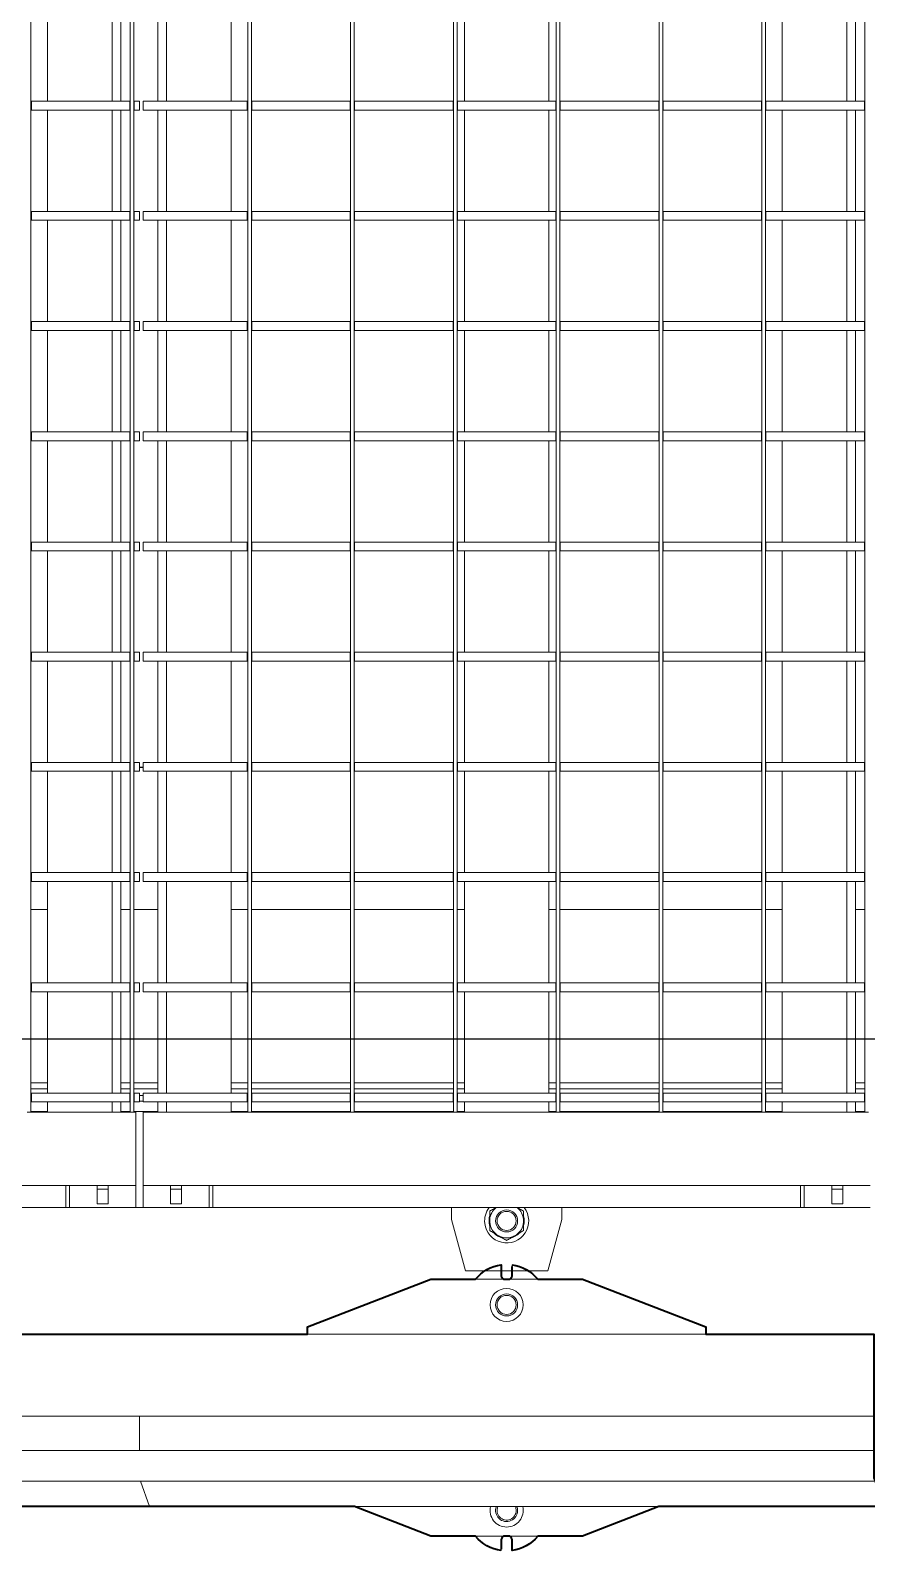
# Model space of a CAD drawing. Extents: x 28911 to 70911, y -59 to 29641.
# Drawn here: x 51624 to 52763, y 19066 to 21135 of the extents above; entities that cross this region are included whole.
import ezdxf

# ---------------------------------------------------------------- set-up
doc = ezdxf.new("R2010")
doc.units = 0
doc.header["$LTSCALE"] = 300
doc.header["$MEASUREMENT"] = 0
doc.linetypes.add('CONTINUA', pattern=[0])
for name, color, linetype, lineweight in [('21 CONTINUA 0.05', 6, 'Continuous', 9), ('22 CONTINUA 0.18', 3, 'Continuous', 18), ('23 CONTINUA 0.35', 4, 'Continuous', 35)]:
    doc.layers.add(name, color=color, linetype=linetype, lineweight=lineweight)

# ---------------------------------------------------------------- blocks, each defined once
blk = doc.blocks.new('A$Cdbd99e87')
at = {"layer": '21 CONTINUA 0.05', "color": 253, "linetype": 'Continuous'}
for p, q in [((3012.5, 1600), (3012.5, -1600)), ((3025, 1586), (3025, 1600)), ((3037, 1586), (3037, 1600)), ((3125, 1586), (3125, 1600)), ((3147.5, 1600), (3147.5, -1600)), ((3152.5, 1600), (3152.5, -1600)), ((3287.5, 1600), (3287.5, -1600)), ((3292.5, 1600), (3292.5, -1600)), ((3427.5, 1600), (3427.5, -1600)), ((3432.5, 1600), (3432.5, -1600)), ((3442.5, 1586), (3442.5, 1600)), ((3557.5, 1586), (3557.5, 1600)), ((3567.5, 1600), (3567.5, -1600)), ((3572.5, 1600), (3572.5, -1600)), ((3707.5, 1600), (3707.5, -1600)), ((3712.5, 1600), (3712.5, -1600)), ((3847.5, 1600), (3847.5, -1600)), ((3852.5, 1600), (3852.5, -1600)), ((3875, 1586), (3875, 1600)), ((3963, 1586), (3963, 1600)), ((3975, 1586), (3975, 1600)), ((4007.5, 1600), (4007.5, -1600)), ((4012.5, 1600), (4012.5, -1600)), ((4025, 1586), (4025, 1600)), ((4037, 1586), (4037, 1600)), ((4125, 1586), (4125, 1600)), ((4147.5, 1600), (4147.5, -1600)), ((3013, 1586), (3012.5, 1586)), ((3012.5, 1574), (3013, 1574)), ((3013, 1586), (3013, 1574)), ((3147, 1586), (3013, 1586)), ((3147, 1574), (3013, 1574)), ((3025, 1436), (3025, 1574)), ((3037, 1436), (3037, 1574)), ((3125, 1436), (3125, 1574)), ((3147, 1586), (3147, 1574)), ((3147.5, 1586), (3147, 1586)), ((3147, 1574), (3147.5, 1574)), ((3153, 1586), (3152.5, 1586)), ((3152.5, 1574), (3153, 1574)), ((3153, 1586), (3153, 1574)), ((3287, 1586), (3153, 1586)), ((3287, 1574), (3153, 1574)), ((3287, 1586), (3287, 1574)), ((3287.5, 1586), (3287, 1586)), ((3287, 1574), (3287.5, 1574)), ((3293, 1586), (3292.5, 1586)), ((3292.5, 1574), (3293, 1574)), ((3293, 1586), (3293, 1574)), ((3427, 1586), (3293, 1586)), ((3427, 1574), (3293, 1574)), ((3427, 1586), (3427, 1574)), ((3427.5, 1586), (3427, 1586)), ((3427, 1574), (3427.5, 1574)), ((3433, 1586), (3432.5, 1586)), ((3432.5, 1574), (3433, 1574)), ((3433, 1586), (3433, 1574)), ((3567, 1586), (3433, 1586)), ((3567, 1574), (3433, 1574)), ((3442.5, 1436), (3442.5, 1574)), ((3557.5, 1436), (3557.5, 1574)), ((3567, 1586), (3567, 1574)), ((3567.5, 1586), (3567, 1586)), ((3567, 1574), (3567.5, 1574)), ((3573, 1586), (3572.5, 1586)), ((3572.5, 1574), (3573, 1574)), ((3573, 1586), (3573, 1574)), ((3707, 1586), (3573, 1586)), ((3707, 1574), (3573, 1574)), ((3707, 1586), (3707, 1574)), ((3707.5, 1586), (3707, 1586)), ((3707, 1574), (3707.5, 1574)), ((3713, 1586), (3712.5, 1586)), ((3712.5, 1574), (3713, 1574)), ((3713, 1586), (3713, 1574)), ((3847, 1586), (3713, 1586)), ((3847, 1574), (3713, 1574)), ((3847, 1586), (3847, 1574)), ((3847.5, 1586), (3847, 1586)), ((3847, 1574), (3847.5, 1574)), ((3853, 1586), (3852.5, 1586)), ((3852.5, 1574), (3853, 1574)), ((3853, 1586), (3853, 1574)), ((3995, 1586), (3853, 1586)), ((3995, 1574), (3853, 1574)), ((3875, 1436), (3875, 1574)), ((3963, 1436), (3963, 1574)), ((3975, 1436), (3975, 1574)), ((3995, 1586), (3995, 1574)), ((4000, 1585), (3995, 1585)), ((4000, 1577.2), (3995, 1577.2)), ((4000, 1586), (4000, 1574)), ((4007, 1586), (4000, 1586)), ((4007, 1574), (4000, 1574)), ((4007, 1586), (4007, 1574)), ((4007.5, 1586), (4007, 1586)), ((4007, 1574), (4007.5, 1574)), ((4013, 1586), (4012.5, 1586)), ((4012.5, 1574), (4013, 1574)), ((4013, 1586), (4013, 1574)), ((4147, 1586), (4013, 1586)), ((4147, 1574), (4013, 1574)), ((4025, 1436), (4025, 1574)), ((4037, 1436), (4037, 1574)), ((4125, 1436), (4125, 1574)), ((4147, 1586), (4147, 1574)), ((4147.5, 1586), (4147, 1586)), ((4147, 1574), (4147.5, 1574)), ((3012.5, 1568.1), (3025, 1568.1)), ((3025, 1560.3), (3012.5, 1560.3)), ((3125, 1568.1), (3147.5, 1568.1)), ((3147.5, 1560.3), (3125, 1560.3)), ((3152.5, 1568.1), (3287.5, 1568.1)), ((3287.5, 1560.3), (3152.5, 1560.3)), ((3292.5, 1568.1), (3427.5, 1568.1)), ((3427.5, 1560.3), (3292.5, 1560.3)), ((3432.5, 1568.1), (3442.5, 1568.1)), ((3442.5, 1560.3), (3432.5, 1560.3)), ((3557.5, 1568.1), (3567.5, 1568.1)), ((3567.5, 1560.3), (3557.5, 1560.3)), ((3572.5, 1568.1), (3707.5, 1568.1)), ((3707.5, 1560.3), (3572.5, 1560.3)), ((3712.5, 1568.1), (3847.5, 1568.1)), ((3847.5, 1560.3), (3712.5, 1560.3)), ((3852.5, 1568.1), (3875, 1568.1)), ((3875, 1560.3), (3852.5, 1560.3)), ((3975, 1568.1), (4007.5, 1568.1)), ((4007.5, 1560.3), (3975, 1560.3)), ((4012.5, 1568.1), (4025, 1568.1)), ((4025, 1560.3), (4012.5, 1560.3)), ((4125, 1568.1), (4147.5, 1568.1)), ((4147.5, 1560.3), (4125, 1560.3)), ((3013, 1436), (3012.5, 1436)), ((3013, 1436), (3013, 1424)), ((3147, 1436), (3013, 1436)), ((3147, 1436), (3147, 1424)), ((3147.5, 1436), (3147, 1436)), ((3153, 1436), (3152.5, 1436)), ((3153, 1436), (3153, 1424)), ((3287, 1436), (3153, 1436)), ((3287, 1436), (3287, 1424)), ((3287.5, 1436), (3287, 1436)), ((3293, 1436), (3292.5, 1436)), ((3293, 1436), (3293, 1424)), ((3427, 1436), (3293, 1436)), ((3427, 1436), (3427, 1424)), ((3427.5, 1436), (3427, 1436)), ((3433, 1436), (3432.5, 1436)), ((3433, 1436), (3433, 1424)), ((3567, 1436), (3433, 1436)), ((3567, 1436), (3567, 1424)), ((3567.5, 1436), (3567, 1436)), ((3573, 1436), (3572.5, 1436)), ((3573, 1436), (3573, 1424)), ((3707, 1436), (3573, 1436)), ((3707, 1436), (3707, 1424)), ((3707.5, 1436), (3707, 1436)), ((3713, 1436), (3712.5, 1436)), ((3713, 1436), (3713, 1424)), ((3847, 1436), (3713, 1436)), ((3847, 1436), (3847, 1424)), ((3847.5, 1436), (3847, 1436)), ((3853, 1436), (3852.5, 1436)), ((3853, 1436), (3853, 1424)), ((3995, 1436), (3853, 1436)), ((3995, 1436), (3995, 1424)), ((4007, 1436), (4000, 1436)), ((4000, 1436), (4000, 1424)), ((4007, 1436), (4007, 1424)), ((4007.5, 1436), (4007, 1436)), ((4013, 1436), (4012.5, 1436)), ((4013, 1436), (4013, 1424)), ((4147, 1436), (4013, 1436)), ((4147, 1436), (4147, 1424)), ((4147.5, 1436), (4147, 1436)), ((3012.5, 1424), (3013, 1424)), ((3147, 1424), (3013, 1424)), ((3025, 1286), (3025, 1424)), ((3037, 1286), (3037, 1424)), ((3125, 1286), (3125, 1424)), ((3147, 1424), (3147.5, 1424)), ((3152.5, 1424), (3153, 1424)), ((3287, 1424), (3153, 1424)), ((3287, 1424), (3287.5, 1424)), ((3292.5, 1424), (3293, 1424)), ((3427, 1424), (3293, 1424)), ((3427, 1424), (3427.5, 1424)), ((3432.5, 1424), (3433, 1424)), ((3567, 1424), (3433, 1424)), ((3442.5, 1286), (3442.5, 1424)), ((3557.5, 1286), (3557.5, 1424)), ((3567, 1424), (3567.5, 1424)), ((3572.5, 1424), (3573, 1424)), ((3707, 1424), (3573, 1424)), ((3707, 1424), (3707.5, 1424)), ((3712.5, 1424), (3713, 1424)), ((3847, 1424), (3713, 1424)), ((3847, 1424), (3847.5, 1424)), ((3852.5, 1424), (3853, 1424)), ((3995, 1424), (3853, 1424)), ((3875, 1286), (3875, 1424)), ((3963, 1286), (3963, 1424)), ((3975, 1286), (3975, 1424)), ((4007, 1424), (4000, 1424)), ((4007, 1424), (4007.5, 1424)), ((4012.5, 1424), (4013, 1424)), ((4147, 1424), (4013, 1424)), ((4025, 1286), (4025, 1424)), ((4037, 1286), (4037, 1424)), ((4125, 1286), (4125, 1424)), ((4147, 1424), (4147.5, 1424)), ((3012.5, 1324), (3025, 1324)), ((3125, 1324), (3147.5, 1324)), ((3152.5, 1324), (3287.5, 1324)), ((3292.5, 1324), (3427.5, 1324)), ((3432.5, 1324), (3442.5, 1324)), ((3557.5, 1324), (3567.5, 1324)), ((3572.5, 1324), (3707.5, 1324)), ((3712.5, 1324), (3847.5, 1324)), ((3852.5, 1324), (3875, 1324)), ((3975, 1324), (4007.5, 1324)), ((4012.5, 1324), (4025, 1324)), ((4125, 1324), (4147.5, 1324)), ((3013, 1286), (3012.5, 1286)), ((3013, 1286), (3013, 1274)), ((3147, 1286), (3013, 1286)), ((3147, 1286), (3147, 1274)), ((3147.5, 1286), (3147, 1286)), ((3153, 1286), (3152.5, 1286)), ((3153, 1286), (3153, 1274)), ((3287, 1286), (3153, 1286)), ((3287, 1286), (3287, 1274)), ((3287.5, 1286), (3287, 1286)), ((3293, 1286), (3292.5, 1286)), ((3293, 1286), (3293, 1274)), ((3427, 1286), (3293, 1286)), ((3427, 1286), (3427, 1274)), ((3427.5, 1286), (3427, 1286)), ((3433, 1286), (3432.5, 1286)), ((3433, 1286), (3433, 1274)), ((3567, 1286), (3433, 1286)), ((3567, 1286), (3567, 1274)), ((3567.5, 1286), (3567, 1286)), ((3573, 1286), (3572.5, 1286)), ((3573, 1286), (3573, 1274)), ((3707, 1286), (3573, 1286)), ((3707, 1286), (3707, 1274)), ((3707.5, 1286), (3707, 1286)), ((3713, 1286), (3712.5, 1286)), ((3713, 1286), (3713, 1274)), ((3847, 1286), (3713, 1286)), ((3847, 1286), (3847, 1274)), ((3847.5, 1286), (3847, 1286)), ((3853, 1286), (3852.5, 1286)), ((3853, 1286), (3853, 1274)), ((3995, 1286), (3853, 1286)), ((3995, 1286), (3995, 1274)), ((4000, 1286), (4000, 1274)), ((4007, 1286), (4000, 1286)), ((4007, 1286), (4007, 1274)), ((4007.5, 1286), (4007, 1286)), ((4013, 1286), (4012.5, 1286)), ((4013, 1286), (4013, 1274)), ((4147, 1286), (4013, 1286)), ((4147, 1286), (4147, 1274)), ((4147.5, 1286), (4147, 1286)), ((3012.5, 1274), (3013, 1274)), ((3147, 1274), (3013, 1274)), ((3025, 1136), (3025, 1274)), ((3037, 1136), (3037, 1274)), ((3125, 1136), (3125, 1274)), ((3147, 1274), (3147.5, 1274)), ((3152.5, 1274), (3153, 1274)), ((3287, 1274), (3153, 1274)), ((3287, 1274), (3287.5, 1274)), ((3292.5, 1274), (3293, 1274)), ((3427, 1274), (3293, 1274)), ((3427, 1274), (3427.5, 1274)), ((3432.5, 1274), (3433, 1274)), ((3567, 1274), (3433, 1274)), ((3442.5, 1136), (3442.5, 1274)), ((3557.5, 1136), (3557.5, 1274)), ((3567, 1274), (3567.5, 1274)), ((3572.5, 1274), (3573, 1274)), ((3707, 1274), (3573, 1274)), ((3707, 1274), (3707.5, 1274)), ((3712.5, 1274), (3713, 1274)), ((3847, 1274), (3713, 1274)), ((3847, 1274), (3847.5, 1274)), ((3852.5, 1274), (3853, 1274)), ((3995, 1274), (3853, 1274)), ((3875, 1136), (3875, 1274)), ((3963, 1136), (3963, 1274)), ((3975, 1136), (3975, 1274)), ((4007, 1274), (4000, 1274)), ((4007, 1274), (4007.5, 1274)), ((4012.5, 1274), (4013, 1274)), ((4147, 1274), (4013, 1274)), ((4025, 1136), (4025, 1274)), ((4037, 1136), (4037, 1274)), ((4125, 1136), (4125, 1274)), ((4147, 1274), (4147.5, 1274)), ((3013, 1136), (3012.5, 1136)), ((3012.5, 1124), (3013, 1124)), ((3013, 1136), (3013, 1124)), ((3147, 1136), (3013, 1136)), ((3147, 1124), (3013, 1124)), ((3025, 986), (3025, 1124)), ((3037, 986), (3037, 1124)), ((3125, 986), (3125, 1124)), ((3147, 1136), (3147, 1124)), ((3147.5, 1136), (3147, 1136)), ((3147, 1124), (3147.5, 1124)), ((3153, 1136), (3152.5, 1136)), ((3152.5, 1124), (3153, 1124)), ((3153, 1136), (3153, 1124)), ((3287, 1136), (3153, 1136)), ((3287, 1124), (3153, 1124)), ((3287, 1136), (3287, 1124)), ((3287.5, 1136), (3287, 1136)), ((3287, 1124), (3287.5, 1124)), ((3293, 1136), (3292.5, 1136)), ((3292.5, 1124), (3293, 1124)), ((3293, 1136), (3293, 1124)), ((3427, 1136), (3293, 1136)), ((3427, 1124), (3293, 1124)), ((3427, 1136), (3427, 1124)), ((3427.5, 1136), (3427, 1136)), ((3427, 1124), (3427.5, 1124)), ((3433, 1136), (3432.5, 1136)), ((3432.5, 1124), (3433, 1124)), ((3433, 1136), (3433, 1124)), ((3567, 1136), (3433, 1136)), ((3567, 1124), (3433, 1124)), ((3442.5, 986), (3442.5, 1124)), ((3557.5, 986), (3557.5, 1124)), ((3567, 1136), (3567, 1124)), ((3567.5, 1136), (3567, 1136)), ((3567, 1124), (3567.5, 1124)), ((3573, 1136), (3572.5, 1136)), ((3572.5, 1124), (3573, 1124)), ((3573, 1136), (3573, 1124)), ((3707, 1136), (3573, 1136)), ((3707, 1124), (3573, 1124)), ((3707, 1136), (3707, 1124)), ((3707.5, 1136), (3707, 1136)), ((3707, 1124), (3707.5, 1124)), ((3713, 1136), (3712.5, 1136)), ((3712.5, 1124), (3713, 1124)), ((3713, 1136), (3713, 1124)), ((3847, 1136), (3713, 1136)), ((3847, 1124), (3713, 1124)), ((3847, 1136), (3847, 1124)), ((3847.5, 1136), (3847, 1136)), ((3847, 1124), (3847.5, 1124)), ((3853, 1136), (3852.5, 1136)), ((3852.5, 1124), (3853, 1124)), ((3853, 1136), (3853, 1124)), ((3995, 1136), (3853, 1136)), ((3995, 1124), (3853, 1124)), ((3875, 986), (3875, 1124)), ((3963, 986), (3963, 1124)), ((3975, 986), (3975, 1124)), ((3995, 1136), (3995, 1124)), ((3995, 1131), (4000, 1131)), ((3995, 1130.5), (4000, 1130.5)), ((3995, 1130.3), (4000, 1130.3)), ((4007, 1136), (4000, 1136)), ((4000, 1136), (4000, 1124)), ((4007, 1124), (4000, 1124)), ((4007, 1136), (4007, 1124)), ((4007.5, 1136), (4007, 1136)), ((4007, 1124), (4007.5, 1124)), ((4013, 1136), (4012.5, 1136)), ((4012.5, 1124), (4013, 1124)), ((4013, 1136), (4013, 1124)), ((4147, 1136), (4013, 1136)), ((4147, 1124), (4013, 1124)), ((4025, 986), (4025, 1124)), ((4037, 986), (4037, 1124)), ((4125, 986), (4125, 1124)), ((4147, 1136), (4147, 1124)), ((4147.5, 1136), (4147, 1136)), ((4147, 1124), (4147.5, 1124)), ((3013, 986), (3012.5, 986)), ((3012.5, 974), (3013, 974)), ((3013, 986), (3013, 974)), ((3147, 986), (3013, 986)), ((3147, 974), (3013, 974)), ((3025, 836), (3025, 974)), ((3037, 836), (3037, 974)), ((3125, 836), (3125, 974)), ((3147, 986), (3147, 974)), ((3147.5, 986), (3147, 986)), ((3147, 974), (3147.5, 974)), ((3153, 986), (3152.5, 986)), ((3152.5, 974), (3153, 974)), ((3153, 986), (3153, 974)), ((3287, 986), (3153, 986)), ((3287, 974), (3153, 974)), ((3287, 986), (3287, 974)), ((3287.5, 986), (3287, 986)), ((3287, 974), (3287.5, 974)), ((3293, 986), (3292.5, 986)), ((3292.5, 974), (3293, 974)), ((3293, 986), (3293, 974)), ((3427, 986), (3293, 986)), ((3427, 974), (3293, 974)), ((3427, 986), (3427, 974)), ((3427.5, 986), (3427, 986)), ((3427, 974), (3427.5, 974)), ((3433, 986), (3432.5, 986)), ((3432.5, 974), (3433, 974)), ((3433, 986), (3433, 974)), ((3567, 986), (3433, 986)), ((3567, 974), (3433, 974)), ((3442.5, 836), (3442.5, 974)), ((3557.5, 836), (3557.5, 974)), ((3567, 986), (3567, 974)), ((3567.5, 986), (3567, 986)), ((3567, 974), (3567.5, 974)), ((3573, 986), (3572.5, 986)), ((3572.5, 974), (3573, 974)), ((3573, 986), (3573, 974)), ((3707, 986), (3573, 986)), ((3707, 974), (3573, 974)), ((3707, 986), (3707, 974)), ((3707.5, 986), (3707, 986)), ((3707, 974), (3707.5, 974)), ((3713, 986), (3712.5, 986)), ((3712.5, 974), (3713, 974)), ((3713, 986), (3713, 974)), ((3847, 986), (3713, 986)), ((3847, 974), (3713, 974)), ((3847, 986), (3847, 974)), ((3847.5, 986), (3847, 986)), ((3847, 974), (3847.5, 974)), ((3853, 986), (3852.5, 986)), ((3852.5, 974), (3853, 974)), ((3853, 986), (3853, 974)), ((3995, 986), (3853, 986)), ((3995, 974), (3853, 974)), ((3875, 836), (3875, 974)), ((3963, 836), (3963, 974)), ((3975, 836), (3975, 974)), ((3995, 986), (3995, 974)), ((4000, 986), (4000, 974)), ((4007, 986), (4000, 986)), ((4007, 974), (4000, 974)), ((4007, 986), (4007, 974)), ((4007.5, 986), (4007, 986)), ((4007, 974), (4007.5, 974)), ((4013, 986), (4012.5, 986)), ((4012.5, 974), (4013, 974)), ((4013, 986), (4013, 974)), ((4147, 986), (4013, 986)), ((4147, 974), (4013, 974)), ((4025, 836), (4025, 974)), ((4037, 836), (4037, 974)), ((4125, 836), (4125, 974)), ((4147, 986), (4147, 974)), ((4147.5, 986), (4147, 986)), ((4147, 974), (4147.5, 974)), ((3013, 836), (3012.5, 836)), ((3013, 836), (3013, 824)), ((3147, 836), (3013, 836)), ((3147, 836), (3147, 824)), ((3147.5, 836), (3147, 836)), ((3153, 836), (3152.5, 836)), ((3153, 836), (3153, 824)), ((3287, 836), (3153, 836)), ((3287, 836), (3287, 824)), ((3287.5, 836), (3287, 836)), ((3293, 836), (3292.5, 836)), ((3293, 836), (3293, 824)), ((3427, 836), (3293, 836)), ((3427, 836), (3427, 824)), ((3427.5, 836), (3427, 836)), ((3433, 836), (3432.5, 836)), ((3433, 836), (3433, 824)), ((3567, 836), (3433, 836)), ((3567, 836), (3567, 824)), ((3567.5, 836), (3567, 836)), ((3573, 836), (3572.5, 836)), ((3573, 836), (3573, 824)), ((3707, 836), (3573, 836)), ((3707, 836), (3707, 824)), ((3707.5, 836), (3707, 836)), ((3713, 836), (3712.5, 836)), ((3713, 836), (3713, 824)), ((3847, 836), (3713, 836)), ((3847, 836), (3847, 824)), ((3847.5, 836), (3847, 836)), ((3853, 836), (3852.5, 836)), ((3853, 836), (3853, 824)), ((3995, 836), (3853, 836)), ((3995, 836), (3995, 824)), ((4000, 836), (4000, 824)), ((4007, 836), (4000, 836)), ((4007, 836), (4007, 824)), ((4007.5, 836), (4007, 836)), ((4013, 836), (4012.5, 836)), ((4013, 836), (4013, 824)), ((4147, 836), (4013, 836)), ((4147, 836), (4147, 824)), ((4147.5, 836), (4147, 836)), ((3012.5, 824), (3013, 824)), ((3147, 824), (3013, 824)), ((3025, 686), (3025, 824)), ((3037, 686), (3037, 824)), ((3125, 686), (3125, 824)), ((3147, 824), (3147.5, 824)), ((3152.5, 824), (3153, 824)), ((3287, 824), (3153, 824)), ((3287, 824), (3287.5, 824)), ((3292.5, 824), (3293, 824)), ((3427, 824), (3293, 824)), ((3427, 824), (3427.5, 824)), ((3432.5, 824), (3433, 824)), ((3567, 824), (3433, 824)), ((3442.5, 686), (3442.5, 824)), ((3557.5, 686), (3557.5, 824)), ((3567, 824), (3567.5, 824)), ((3572.5, 824), (3573, 824)), ((3707, 824), (3573, 824)), ((3707, 824), (3707.5, 824)), ((3712.5, 824), (3713, 824)), ((3847, 824), (3713, 824)), ((3847, 824), (3847.5, 824)), ((3852.5, 824), (3853, 824)), ((3995, 824), (3853, 824)), ((3875, 686), (3875, 824)), ((3963, 686), (3963, 824)), ((3975, 686), (3975, 824)), ((4007, 824), (4000, 824)), ((4007, 824), (4007.5, 824)), ((4012.5, 824), (4013, 824)), ((4147, 824), (4013, 824)), ((4025, 686), (4025, 824)), ((4037, 686), (4037, 824)), ((4125, 686), (4125, 824)), ((4147, 824), (4147.5, 824)), ((3013, 686), (3012.5, 686)), ((3013, 686), (3013, 674)), ((3147, 686), (3013, 686)), ((3147, 686), (3147, 674)), ((3147.5, 686), (3147, 686)), ((3153, 686), (3152.5, 686)), ((3153, 686), (3153, 674)), ((3287, 686), (3153, 686)), ((3287, 686), (3287, 674)), ((3287.5, 686), (3287, 686)), ((3293, 686), (3292.5, 686)), ((3293, 686), (3293, 674)), ((3427, 686), (3293, 686)), ((3427, 686), (3427, 674)), ((3427.5, 686), (3427, 686)), ((3433, 686), (3432.5, 686)), ((3433, 686), (3433, 674)), ((3567, 686), (3433, 686)), ((3567, 686), (3567, 674)), ((3567.5, 686), (3567, 686)), ((3573, 686), (3572.5, 686)), ((3573, 686), (3573, 674)), ((3707, 686), (3573, 686)), ((3707, 686), (3707, 674)), ((3707.5, 686), (3707, 686)), ((3713, 686), (3712.5, 686)), ((3713, 686), (3713, 674)), ((3847, 686), (3713, 686)), ((3847, 686), (3847, 674)), ((3847.5, 686), (3847, 686)), ((3853, 686), (3852.5, 686)), ((3853, 686), (3853, 674)), ((3995, 686), (3853, 686)), ((3995, 686), (3995, 674)), ((4000, 686), (4000, 674)), ((4007, 686), (4000, 686)), ((4007, 686), (4007, 674)), ((4007.5, 686), (4007, 686)), ((4013, 686), (4012.5, 686)), ((4013, 686), (4013, 674)), ((4147, 686), (4013, 686)), ((4147, 686), (4147, 674)), ((4147.5, 686), (4147, 686)), ((3012.5, 674), (3013, 674)), ((3147, 674), (3013, 674)), ((3025, 536), (3025, 674)), ((3037, 536), (3037, 674)), ((3125, 536), (3125, 674)), ((3147, 674), (3147.5, 674)), ((3152.5, 674), (3153, 674)), ((3287, 674), (3153, 674)), ((3287, 674), (3287.5, 674)), ((3292.5, 674), (3293, 674)), ((3427, 674), (3293, 674)), ((3427, 674), (3427.5, 674)), ((3432.5, 674), (3433, 674)), ((3567, 674), (3433, 674)), ((3442.5, 536), (3442.5, 674)), ((3557.5, 536), (3557.5, 674)), ((3567, 674), (3567.5, 674)), ((3572.5, 674), (3573, 674)), ((3707, 674), (3573, 674)), ((3707, 674), (3707.5, 674)), ((3712.5, 674), (3713, 674)), ((3847, 674), (3713, 674)), ((3847, 674), (3847.5, 674)), ((3852.5, 674), (3853, 674)), ((3995, 674), (3853, 674)), ((3875, 536), (3875, 674)), ((3963, 536), (3963, 674)), ((3975, 536), (3975, 674)), ((4007, 674), (4000, 674)), ((4007, 674), (4007.5, 674)), ((4012.5, 674), (4013, 674)), ((4147, 674), (4013, 674)), ((4025, 536), (4025, 674)), ((4037, 536), (4037, 674)), ((4125, 536), (4125, 674)), ((4147, 674), (4147.5, 674)), ((3013, 536), (3012.5, 536)), ((3012.5, 524), (3013, 524)), ((3013, 536), (3013, 524)), ((3147, 536), (3013, 536)), ((3147, 524), (3013, 524)), ((3025, 386), (3025, 524)), ((3037, 386), (3037, 524)), ((3125, 386), (3125, 524)), ((3147, 536), (3147, 524)), ((3147.5, 536), (3147, 536)), ((3147, 524), (3147.5, 524)), ((3153, 536), (3152.5, 536)), ((3152.5, 524), (3153, 524)), ((3153, 536), (3153, 524)), ((3287, 536), (3153, 536)), ((3287, 524), (3153, 524)), ((3287, 536), (3287, 524)), ((3287.5, 536), (3287, 536)), ((3287, 524), (3287.5, 524)), ((3293, 536), (3292.5, 536)), ((3292.5, 524), (3293, 524)), ((3293, 536), (3293, 524)), ((3427, 536), (3293, 536)), ((3427, 524), (3293, 524)), ((3427, 536), (3427, 524)), ((3427.5, 536), (3427, 536)), ((3427, 524), (3427.5, 524)), ((3433, 536), (3432.5, 536)), ((3432.5, 524), (3433, 524)), ((3433, 536), (3433, 524)), ((3567, 536), (3433, 536)), ((3567, 524), (3433, 524)), ((3442.5, 386), (3442.5, 524)), ((3557.5, 386), (3557.5, 524)), ((3567, 536), (3567, 524)), ((3567.5, 536), (3567, 536)), ((3567, 524), (3567.5, 524)), ((3573, 536), (3572.5, 536)), ((3572.5, 524), (3573, 524)), ((3573, 536), (3573, 524)), ((3707, 536), (3573, 536)), ((3707, 524), (3573, 524)), ((3707, 536), (3707, 524)), ((3707.5, 536), (3707, 536)), ((3707, 524), (3707.5, 524)), ((3713, 536), (3712.5, 536)), ((3712.5, 524), (3713, 524)), ((3713, 536), (3713, 524)), ((3847, 536), (3713, 536)), ((3847, 524), (3713, 524)), ((3847, 536), (3847, 524)), ((3847.5, 536), (3847, 536)), ((3847, 524), (3847.5, 524)), ((3853, 536), (3852.5, 536)), ((3852.5, 524), (3853, 524)), ((3853, 536), (3853, 524)), ((3995, 536), (3853, 536)), ((3995, 524), (3853, 524)), ((3875, 386), (3875, 524)), ((3963, 386), (3963, 524)), ((3975, 386), (3975, 524)), ((3995, 536), (3995, 524)), ((4007, 536), (4000, 536)), ((4000, 536), (4000, 524)), ((4007, 524), (4000, 524)), ((4007, 536), (4007, 524)), ((4007.5, 536), (4007, 536)), ((4007, 524), (4007.5, 524)), ((4013, 536), (4012.5, 536)), ((4012.5, 524), (4013, 524)), ((4013, 536), (4013, 524)), ((4147, 536), (4013, 536)), ((4147, 524), (4013, 524)), ((4025, 386), (4025, 524)), ((4037, 386), (4037, 524)), ((4125, 386), (4125, 524)), ((4147, 536), (4147, 524)), ((4147.5, 536), (4147, 536)), ((4147, 524), (4147.5, 524)), ((3013, 386), (3012.5, 386)), ((3012.5, 374), (3013, 374)), ((3013, 386), (3013, 374)), ((3147, 386), (3013, 386)), ((3147, 374), (3013, 374)), ((3025, 236), (3025, 374)), ((3037, 236), (3037, 374)), ((3125, 236), (3125, 374)), ((3147, 386), (3147, 374)), ((3147.5, 386), (3147, 386)), ((3147, 374), (3147.5, 374)), ((3153, 386), (3152.5, 386)), ((3152.5, 374), (3153, 374)), ((3153, 386), (3153, 374)), ((3287, 386), (3153, 386)), ((3287, 374), (3153, 374)), ((3287, 386), (3287, 374)), ((3287.5, 386), (3287, 386)), ((3287, 374), (3287.5, 374)), ((3293, 386), (3292.5, 386)), ((3292.5, 374), (3293, 374)), ((3293, 386), (3293, 374)), ((3427, 386), (3293, 386)), ((3427, 374), (3293, 374)), ((3427, 386), (3427, 374)), ((3427.5, 386), (3427, 386)), ((3427, 374), (3427.5, 374)), ((3433, 386), (3432.5, 386)), ((3432.5, 374), (3433, 374)), ((3433, 386), (3433, 374)), ((3567, 386), (3433, 386)), ((3567, 374), (3433, 374)), ((3442.5, 236), (3442.5, 374)), ((3557.5, 236), (3557.5, 374)), ((3567, 386), (3567, 374)), ((3567.5, 386), (3567, 386)), ((3567, 374), (3567.5, 374)), ((3573, 386), (3572.5, 386)), ((3572.5, 374), (3573, 374)), ((3573, 386), (3573, 374)), ((3707, 386), (3573, 386)), ((3707, 374), (3573, 374)), ((3707, 386), (3707, 374)), ((3707.5, 386), (3707, 386)), ((3707, 374), (3707.5, 374)), ((3713, 386), (3712.5, 386)), ((3712.5, 374), (3713, 374)), ((3713, 386), (3713, 374)), ((3847, 386), (3713, 386)), ((3847, 374), (3713, 374)), ((3847, 386), (3847, 374)), ((3847.5, 386), (3847, 386)), ((3847, 374), (3847.5, 374)), ((3853, 386), (3852.5, 386)), ((3852.5, 374), (3853, 374)), ((3853, 386), (3853, 374)), ((3995, 386), (3853, 386)), ((3995, 374), (3853, 374)), ((3875, 236), (3875, 374)), ((3963, 236), (3963, 374)), ((3975, 236), (3975, 374)), ((3995, 386), (3995, 374)), ((4000, 386), (4000, 374)), ((4007, 386), (4000, 386)), ((4007, 374), (4000, 374)), ((4007, 386), (4007, 374)), ((4007.5, 386), (4007, 386)), ((4007, 374), (4007.5, 374)), ((4013, 386), (4012.5, 386)), ((4012.5, 374), (4013, 374)), ((4013, 386), (4013, 374)), ((4147, 386), (4013, 386)), ((4147, 374), (4013, 374)), ((4025, 236), (4025, 374)), ((4037, 236), (4037, 374)), ((4125, 236), (4125, 374)), ((4147, 386), (4147, 374)), ((4147.5, 386), (4147, 386)), ((4147, 374), (4147.5, 374)), ((3013, 236), (3012.5, 236)), ((3013, 236), (3013, 224)), ((3147, 236), (3013, 236)), ((3147, 236), (3147, 224)), ((3147.5, 236), (3147, 236)), ((3153, 236), (3152.5, 236)), ((3153, 236), (3153, 224)), ((3287, 236), (3153, 236)), ((3287, 236), (3287, 224)), ((3287.5, 236), (3287, 236)), ((3293, 236), (3292.5, 236)), ((3293, 236), (3293, 224)), ((3427, 236), (3293, 236)), ((3427, 236), (3427, 224)), ((3427.5, 236), (3427, 236)), ((3433, 236), (3432.5, 236)), ((3433, 236), (3433, 224)), ((3567, 236), (3433, 236)), ((3567, 236), (3567, 224)), ((3567.5, 236), (3567, 236)), ((3573, 236), (3572.5, 236)), ((3573, 236), (3573, 224)), ((3707, 236), (3573, 236)), ((3707, 236), (3707, 224)), ((3707.5, 236), (3707, 236)), ((3713, 236), (3712.5, 236)), ((3713, 236), (3713, 224)), ((3847, 236), (3713, 236)), ((3847, 236), (3847, 224)), ((3847.5, 236), (3847, 236)), ((3853, 236), (3852.5, 236)), ((3853, 236), (3853, 224)), ((3995, 236), (3853, 236)), ((3995, 236), (3995, 224)), ((4007, 236), (4000, 236)), ((4000, 236), (4000, 224)), ((4007, 236), (4007, 224)), ((4007.5, 236), (4007, 236)), ((4013, 236), (4012.5, 236)), ((4013, 236), (4013, 224)), ((4147, 236), (4013, 236)), ((4147, 236), (4147, 224)), ((4147.5, 236), (4147, 236)), ((3012.5, 224), (3013, 224)), ((3147, 224), (3013, 224)), ((3025, 86), (3025, 224)), ((3037, 86), (3037, 224)), ((3125, 86), (3125, 224)), ((3147, 224), (3147.5, 224)), ((3152.5, 224), (3153, 224)), ((3287, 224), (3153, 224)), ((3287, 224), (3287.5, 224)), ((3292.5, 224), (3293, 224)), ((3427, 224), (3293, 224)), ((3427, 224), (3427.5, 224)), ((3432.5, 224), (3433, 224)), ((3567, 224), (3433, 224)), ((3442.5, 86), (3442.5, 224)), ((3557.5, 86), (3557.5, 224)), ((3567, 224), (3567.5, 224)), ((3572.5, 224), (3573, 224)), ((3707, 224), (3573, 224)), ((3707, 224), (3707.5, 224)), ((3712.5, 224), (3713, 224)), ((3847, 224), (3713, 224)), ((3847, 224), (3847.5, 224)), ((3852.5, 224), (3853, 224)), ((3995, 224), (3853, 224)), ((3875, 86), (3875, 224)), ((3963, 86), (3963, 224)), ((3975, 86), (3975, 224)), ((4007, 224), (4000, 224)), ((4007, 224), (4007.5, 224)), ((4012.5, 224), (4013, 224)), ((4147, 224), (4013, 224)), ((4025, 86), (4025, 224)), ((4037, 86), (4037, 224)), ((4125, 86), (4125, 224)), ((4147, 224), (4147.5, 224))]:
    blk.add_line(p, q, dxfattribs=at)
at = {"layer": '22 CONTINUA 0.18', "color": 7, "linetype": 'Continuous'}
for p, q in [((3425, 1746), (3443.8, 1816)), ((3443.8, 1816), (3556.2, 1816)), ((3556.2, 1816), (3575, 1746)), ((3486.7, 1766.9), (3490.3, 1769)), ((3509.7, 1769), (3513.3, 1766.9)), ((3425, 1730), (3425, 1746)), ((3477, 1745.9), (3477, 1750.1)), ((3523, 1750.1), (3523, 1745.9)), ((3575, 1746), (3575, 1730)), ((3005, 1730), (3095, 1730)), ((3042.5, 1705), (3042.5, 1725)), ((3042.5, 1725), (3057.5, 1725)), ((3057.5, 1705), (3057.5, 1725)), ((3095, 1730), (3095, 1700)), ((3100, 1730), (3095, 1730)), ((3900, 1730), (3100, 1730)), ((3100, 1700), (3100, 1730)), ((3517.1, 1731.1), (3515.9, 1730)), ((3905, 1730), (3900, 1730)), ((3900, 1730), (3900, 1700)), ((3905, 1700), (3905, 1730)), ((3905, 1730), (3995, 1730)), ((3957.5, 1725), (3942.5, 1725)), ((3942.5, 1705), (3942.5, 1725)), ((3957.5, 1705), (3957.5, 1725)), ((3995, 1730), (3995, 1700)), ((4005, 1730), (3995, 1730)), ((4005, 1700), (4005, 1730)), ((4005, 1730), (4095, 1730)), ((4042.5, 1705), (4042.5, 1725)), ((4042.5, 1725), (4057.5, 1725)), ((4057.5, 1705), (4057.5, 1725)), ((4095, 1730), (4095, 1700)), ((4100, 1730), (4095, 1730)), ((4900, 1730), (4100, 1730)), ((4100, 1700), (4100, 1730)), ((3995, 1700), (3005, 1700)), ((3042.5, 1705), (3057.5, 1705)), ((3042.5, 1700), (3042.5, 1705)), ((3042.5, 1700), (3057.5, 1700)), ((3057.5, 1700), (3057.5, 1705)), ((3957.5, 1705), (3942.5, 1705)), ((3942.5, 1700), (3942.5, 1705)), ((3957.5, 1700), (3942.5, 1700)), ((3957.5, 1700), (3957.5, 1705)), ((3995, 1700), (3995, 1692.9)), ((4995, 1700), (4005, 1700)), ((4005, 1700), (4005, 1692.9)), ((4042.5, 1705), (4057.5, 1705)), ((4042.5, 1700), (4042.5, 1705)), ((4042.5, 1700), (4057.5, 1700)), ((4057.5, 1700), (4057.5, 1705)), ((3995, 1692.9), (3995, 1607.1)), ((4005, 1692.9), (4005, 1607.1))]:
    blk.add_line(p, q, dxfattribs=at)
at = {"layer": '22 CONTINUA 0.18', "color": 253, "linetype": 'Continuous'}
for p, q in [((3007.5, 1600), (3012.5, 1600)), ((3037, 1600), (3012.5, 1600)), ((3012.5, 1599), (3025, 1599)), ((3037, 1600), (3060.6, 1600)), ((3060.6, 1600), (3083.3, 1600)), ((3147.5, 1600), (3083.3, 1600)), ((3147.5, 1599), (3125, 1599)), ((3147.5, 1600), (3152.5, 1600)), ((3287.5, 1600), (3152.5, 1600)), ((3287.5, 1599), (3152.5, 1599)), ((3287.5, 1600), (3292.5, 1600)), ((3427.5, 1600), (3292.5, 1600)), ((3427.5, 1599), (3292.5, 1599)), ((3427.5, 1600), (3432.5, 1600)), ((3477.2, 1600), (3432.5, 1600)), ((3442.5, 1599), (3432.5, 1599)), ((3477.2, 1600), (3522.8, 1600)), ((3567.5, 1600), (3522.8, 1600)), ((3567.5, 1599), (3557.5, 1599)), ((3567.5, 1600), (3572.5, 1600)), ((3707.5, 1600), (3572.5, 1600)), ((3707.5, 1599), (3572.5, 1599)), ((3707.5, 1600), (3712.5, 1600)), ((3847.5, 1600), (3712.5, 1600)), ((3847.5, 1599), (3712.5, 1599)), ((3847.5, 1600), (3852.5, 1600)), ((3916.7, 1600), (3852.5, 1600)), ((3875, 1599), (3852.5, 1599)), ((3939.4, 1600), (3916.7, 1600)), ((3963, 1600), (3939.4, 1600)), ((3995, 1600), (3963, 1600)), ((3975, 1599), (4007.5, 1599)), ((3995, 1607.1), (3995, 1600)), ((4005, 1607.1), (4005, 1600)), ((4007.5, 1600), (4005, 1600)), ((4007.5, 1600), (4012.5, 1600)), ((4037, 1600), (4012.5, 1600)), ((4012.5, 1599), (4025, 1599)), ((4037, 1600), (4060.6, 1600)), ((4060.6, 1600), (4083.3, 1600)), ((4147.5, 1600), (4083.3, 1600)), ((4147.5, 1599), (4125, 1599)), ((4147.5, 1600), (4152.5, 1600))]:
    blk.add_line(p, q, dxfattribs=at)
at = {"layer": '22 CONTINUA 0.18', "color": 7, "linetype": 'Continuous', "flags": 128}
for points in [[(3523.2, 1754.3), (3523.3, 1753.6), (3523.8, 1750.7)], [(3484.1, 1730), (3483.1, 1731), (3482.9, 1731.2)]]:
    blk.add_lwpolyline(points, dxfattribs=at)
at = {"layer": '22 CONTINUA 0.18', "color": 7, "linetype": 'Continuous'}
for radius in [15, 13]:
    blk.add_circle((3500, 1748), radius, dxfattribs=at)
for radius, start, end in [(30, 6.4252, 216.8699), (23.1, 125.1716, 174.8284), (24, 103.4464, 135.352), (23.1, 65.1716, 114.8284), (24, 44.4822, 76.3361), (23.1, 5.1716, 54.8284), (24, 164.8616, 195.2291), (23.1, 185.1716, 231.2078), (23.1, 308.7922, 354.8284), (24, 344.8613, 6.4252), (30, 323.1301, 6.4252)]:
    blk.add_arc((3500, 1748), radius, start, end, dxfattribs=at)
for points, knots in [([(3486.7, 1766.9), (3485.1, 1765.9), (3481.8, 1764), (3478.6, 1762.2), (3477, 1761.3)], [0, 0, 0, 0, 0.4963935, 1, 1, 1, 1]), ([(3477, 1761.3), (3477, 1759.5), (3477, 1755.8), (3477, 1752), (3477, 1750.1)], [0, 0, 0, 0, 0.496994, 1, 1, 1, 1]), ([(3500, 1774.6), (3498.4, 1773.6), (3495.2, 1771.8), (3492, 1769.9), (3490.3, 1769)], [0, 0, 0, 0, 0.4969936, 1, 1, 1, 1]), ([(3509.7, 1769), (3508.1, 1769.9), (3504.8, 1771.8), (3501.6, 1773.6), (3500, 1774.6)], [0, 0, 0, 0, 0.496394, 1, 1, 1, 1]), ([(3523, 1761.3), (3521.4, 1762.2), (3518.2, 1764), (3515, 1765.9), (3513.3, 1766.9)], [0, 0, 0, 0, 0.496994, 1, 1, 1, 1]), ([(3523, 1750.1), (3523, 1752), (3523, 1755.8), (3523, 1759.4), (3523, 1761.3)], [0, 0, 0, 0, 0.496394, 1, 1, 1, 1]), ([(3477, 1745.9), (3477, 1744), (3477, 1740.2), (3477, 1736.6), (3477, 1734.7)], [0, 0, 0, 0, 0.496394, 1, 1, 1, 1]), ([(3523, 1734.7), (3523, 1736.5), (3523, 1740.2), (3523, 1744), (3523, 1745.9)], [0, 0, 0, 0, 0.496994, 1, 1, 1, 1]), ([(3477, 1734.7), (3478.6, 1733.8), (3481.3, 1732.3), (3484, 1730.7), (3485.2, 1730)], [0, 0, 0, 0, 0.588288, 1, 1, 1, 1]), ([(3514.8, 1730), (3515.9, 1730.6), (3518.7, 1732.2), (3521.4, 1733.8), (3523, 1734.7)], [0, 0, 0, 0, 0.403896, 1, 1, 1, 1])]:
    blk.add_open_spline(points, degree=3, knots=knots, dxfattribs=at)
blk = doc.blocks.new('A$C8c3de741')
at = {"layer": '22 CONTINUA 0.18', "color": 7, "linetype": 'CONTINUA'}
for p, q in [((491.9, 196.6), (492.5, 196.1)), ((492.5, 194.5), (492.5, 183.2)), ((507.5, 196.1), (508.1, 196.6)), ((507.5, 183.2), (507.5, 194.5)), ((292.7, 136.8), (396.6, 177.1)), ((396.9, 177.2), (405.3, 177.2)), ((405.3, 177.2), (454.4, 177.2)), ((454.4, 177.2), (455.7, 177.2)), ((455.7, 177.2), (544.3, 177.2)), ((544.3, 177.2), (545.6, 177.2)), ((545.6, 177.2), (594.7, 177.2)), ((594.7, 177.2), (603.1, 177.2)), ((603.4, 177.1), (707.3, 136.8)), ((986.2, 136.8), (-13.8, 136.8)), ((986.2, 136.8), (998.5, 102.1)), ((2986.2, 136.8), (986.2, 136.8)), ((0, 102.1), (6000, 102.1)), ((6000, 102.1), (0, 102.1)), ((0, 60.4), (1000, 60.4)), ((1000, 13.8), (1000, 60.4)), ((1000, 60.4), (3000, 60.4)), ((0, 13.8), (1000, 13.8)), ((1000, 13.8), (3000, 13.8)), ((6000, -97.8), (0, -97.8)), ((229, -98.8), (229, -107.1)), ((771, -98.8), (771, -107.1)), ((396.6, -172.8), (229.6, -108.1)), ((770.4, -108.1), (603.4, -172.8)), ((405.3, -172.8), (396.9, -172.8)), ((405.3, -172.8), (454.4, -172.8)), ((454.4, -172.8), (455.7, -172.8)), ((455.7, -172.8), (544.3, -172.8)), ((492.5, -178.8), (492.5, -190.2)), ((507.5, -190.2), (507.5, -178.8)), ((544.3, -172.8), (545.6, -172.8)), ((545.6, -172.8), (594.7, -172.8)), ((603.1, -172.8), (594.7, -172.8)), ((492.5, -191.8), (491.9, -192.3)), ((508.1, -192.3), (507.5, -191.8))]:
    blk.add_line(p, q, dxfattribs=at)
for radius in [22.5, 15, 13]:
    blk.add_circle((500, -137.8), radius, dxfattribs=at)
for centre, radius, start, end in [((500, 142.1), 55, 98.4409, 140.4788), ((500, 142.1), 55, 39.5212, 81.5591), ((396.9, 176.3), 0.83, 90.0509, 111.2656), ((500, 183.2), 7.5, 180, 233.1301), ((500, 183.2), 7.5, 306.8699, 0), ((603.1, 176.3), 0.83, 68.7344, 89.9491), ((500, 142.1), 22.5, 90, 193.6244), ((500, 142.1), 15, 339.3087, 180), ((500, 142.1), 13, 335.94, 180), ((500, 142.1), 22.5, 346.3756, 90), ((500, 142.1), 15, 180, 200.6913), ((500, 142.1), 13, 180, 204.06), ((230, -98.8), 0.957, 92.9521, 182.6753), ((770, -98.8), 0.957, 357.3247, 87.0479), ((230, -107.2), 0.998, 178.5331, 246.8832), ((770, -107.2), 0.998, 293.1168, 1.4669), ((396.9, -172), 0.83, 248.7344, 269.9491), ((500, -137.8), 55, 219.5212, 261.5591), ((500, -178.8), 7.5, 126.8699, 180), ((500, -178.8), 7.5, 0, 53.1301), ((500, -137.8), 55, 278.4409, 320.4788), ((603.1, -172), 0.83, 270.0509, 291.2656)]:
    blk.add_arc(centre, radius, start, end, dxfattribs=at)
for points, knots in [([(492.5, 196.1), (492.5, 196), (492.5, 196), (492.5, 195.6), (492.5, 195.1), (492.5, 194.7), (492.5, 194.5)], [0, 0, 0, 0, 0.2505077, 0.5001592, 0.7499619, 1, 1, 1, 1]), ([(507.5, 194.5), (507.5, 194.7), (507.5, 195.1), (507.5, 195.6), (507.5, 196), (507.5, 196), (507.5, 196.1)], [0, 0, 0, 0, 0.250602, 0.500291, 0.750045, 1, 1, 1, 1]), ([(492.5, -190.2), (492.5, -190.4), (492.5, -190.8), (492.5, -191.3), (492.5, -191.7), (492.5, -191.7), (492.5, -191.8)], [0, 0, 0, 0, 0.250602, 0.500291, 0.750045, 1, 1, 1, 1]), ([(507.5, -191.8), (507.5, -191.7), (507.5, -191.7), (507.5, -191.3), (507.5, -190.8), (507.5, -190.4), (507.5, -190.2)], [0, 0, 0, 0, 0.250508, 0.500159, 0.749962, 1, 1, 1, 1])]:
    blk.add_open_spline(points, degree=3, knots=knots, dxfattribs=at)
at = {"layer": '23 CONTINUA 0.35', "color": 7, "linetype": 'CONTINUA'}
for points in [[(492.5, -192.3, -0.188235), (457.6, -172.8), (455.7, -172.8), (454.4, -172.8), (405.3, -172.8), (396.7, -172.8), (229, -107.9), (229, -97.8), (0, -97.8), (0, 97.8), (-0.7, 99.8), (-13.8, 136.8), (292.7, 136.8), (396.7, 177.2), (405.3, 177.2), (457.6, 177.2, -0.188235), (492.5, 196.6), (492.5, 183.2, 0.236068), (495.5, 177.2), (504.5, 177.2, 0.236068), (507.5, 183.2), (507.5, 194.5)], [(507.5, 196.6, -0.188235), (542.4, 177.2), (544.3, 177.2), (545.6, 177.2), (594.7, 177.2), (603.3, 177.2), (707.3, 136.8), (986.2, 136.8), (1292.7, 136.8), (1396.7, 177.2), (1405.3, 177.2), (1457.6, 177.2, -0.188235), (1492.5, 196.6), (1492.5, 183.2, 0.236068), (1495.5, 177.2), (1504.5, 177.2, 0.236068), (1507.5, 183.2), (1507.5, 194.5)], [(1492.5, -192.3, -0.188235), (1457.6, -172.8), (1455.7, -172.8), (1454.4, -172.8), (1405.3, -172.8), (1396.7, -172.8), (1229, -107.9), (1229, -97.8), (771, -97.8), (771, -107.9), (603.3, -172.8), (594.7, -172.8), (542.4, -172.8, -0.188235), (507.5, -192.3), (507.5, -178.8, 0.236068), (504.5, -172.8), (495.5, -172.8, 0.236068), (492.5, -178.8), (492.5, -190.2)]]:
    blk.add_lwpolyline(points, format="xyb", dxfattribs=at)
blk = doc.blocks.new('*U74')
at = {"color": 1, "linetype": 'CONTINUA', "ltscale": 5}
blk.add_line((-12000, -1500), (0, -1500), dxfattribs=at)

msp = doc.modelspace()

# ---------------------------------------------------------------- block references
at = {"ltscale": 50}
msp.add_blockref('*U74', (56272.732, 21262.689), dxfattribs=at)
at = {"layer": '23 CONTINUA 0.35', "rotation": 180}
for name, p in [('A$Cdbd99e87', (55772.732, 21262.689)), ('A$C8c3de741', (52772.732, 19262.539))]:
    msp.add_blockref(name, p, dxfattribs=at)

doc.saveas('drawing.dxf')
